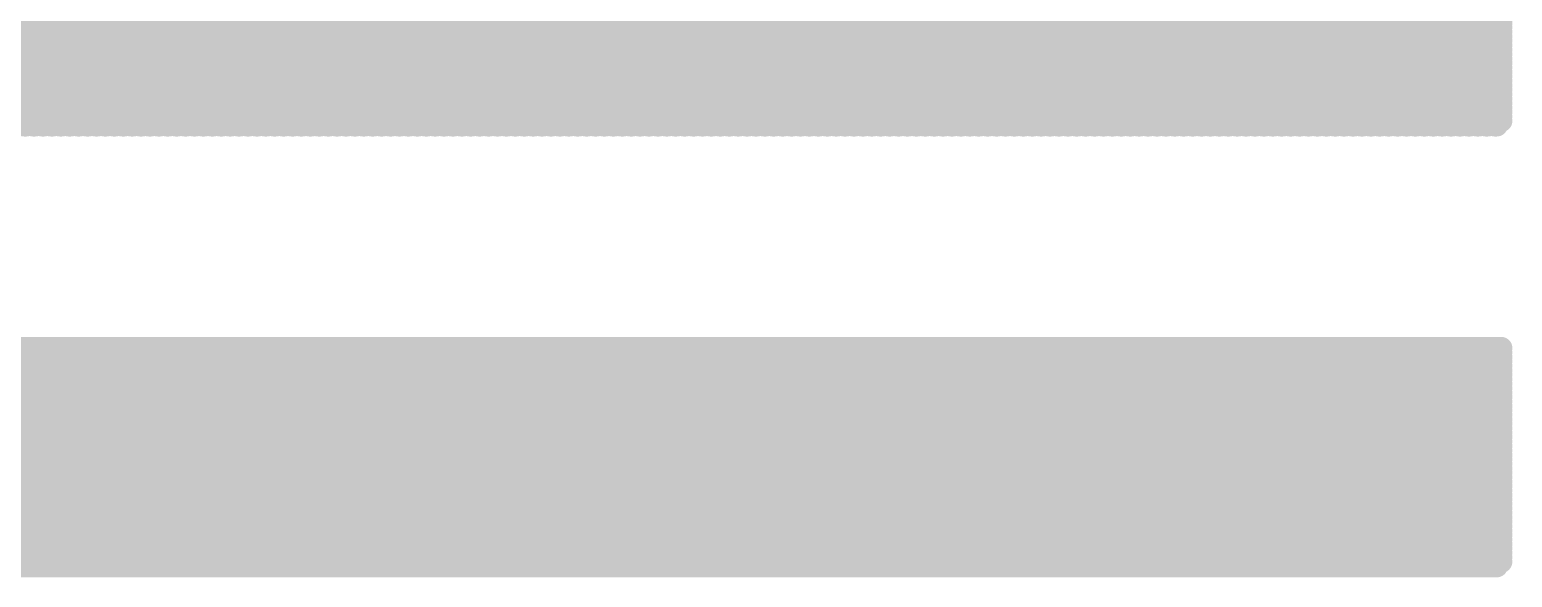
# Model space of a CAD drawing. Extents: x 0 to 224, y 0 to 219.
# Drawn here: x 17.904 to 21.285, y 33.604 to 34.854 of the extents above; entities that cross this region are included whole.
import ezdxf

# ---------------------------------------------------------------- set-up
doc = ezdxf.new("R2010")
doc.units = 0
doc.layers.add('2D_LINE_26', color=5, linetype='CONTINUOUS')

# ---------------------------------------------------------------- blocks, each defined once
blk = doc.blocks.new('SMOOTH_0$0508')
at = {"const_width": 0.0254}
blk.add_lwpolyline([(-0.0127, 0, 1), (0.0127, 0, 1)], format="xyb", close=True, dxfattribs=at)
blk = doc.blocks.new('DRAWING_1')
at = {"layer": '2D_LINE_26', "const_width": 0.0508}
for points in [[(-1.64592, 4.39928), (7.76732, 4.39928)], [(-1.64592, 4.38912), (8.5598, 4.38912)], [(-1.64592, 4.37896), (8.5598, 4.37896)], [(7.78256, 4.39928), (7.78764, 4.39928)], [(7.83336, 4.39928), (7.83844, 4.39928)], [(7.85368, 4.39928), (8.5598, 4.39928)], [(-1.64592, 4.3688), (8.5598, 4.3688)], [(-1.64592, 4.35864), (8.5598, 4.35864)], [(-1.64592, 4.34848), (8.5598, 4.34848)], [(-1.64592, 4.33832), (8.5598, 4.33832)], [(-1.64592, 4.32816), (8.5598, 4.32816)], [(-1.64592, 4.318), (8.5598, 4.318)], [(-1.64592, 4.30784), (8.5598, 4.30784)], [(-1.64592, 4.29768), (8.5598, 4.29768)], [(-1.64592, 4.28752), (8.5598, 4.28752)], [(-1.64592, 4.27736), (8.5598, 4.27736)], [(-1.64592, 4.2672), (8.5598, 4.2672)], [(-1.64592, 4.25704), (8.5598, 4.25704)], [(-1.64592, 4.24688), (8.5598, 4.24688)], [(-1.64592, 4.23672), (8.5598, 4.23672)], [(-1.64592, 4.22656), (8.5598, 4.22656)], [(-1.64592, 4.2164), (8.5598, 4.2164)], [(-1.64592, 4.20624), (8.5598, 4.20624)], [(-1.64592, 4.19608), (8.5598, 4.19608)], [(-1.64592, 4.18592), (8.5598, 4.18592)], [(-1.64592, 4.17576), (8.5598, 4.17576)], [(-1.64592, 4.1656), (8.5598, 4.1656)], [(5.19176, 4.15544), (5.19684, 4.15544)], [(5.21208, 4.15544), (5.21716, 4.15544)], [(5.2324, 4.15544), (5.23748, 4.15544)], [(5.25272, 4.15544), (5.2578, 4.15544)], [(5.27304, 4.15544), (5.27812, 4.15544)], [(5.29336, 4.15544), (5.29844, 4.15544)], [(5.31368, 4.15544), (5.31876, 4.15544)], [(5.334, 4.15544), (5.33908, 4.15544)], [(5.35432, 4.15544), (5.3594, 4.15544)], [(5.37464, 4.15544), (5.37972, 4.15544)], [(5.39496, 4.15544), (5.40004, 4.15544)], [(5.41528, 4.15544), (5.42036, 4.15544)], [(5.4356, 4.15544), (5.44068, 4.15544)], [(5.45592, 4.15544), (5.461, 4.15544)], [(5.47624, 4.15544), (5.48132, 4.15544)], [(5.49656, 4.15544), (5.50164, 4.15544)], [(5.51688, 4.15544), (5.52196, 4.15544)], [(5.5372, 4.15544), (5.54228, 4.15544)], [(5.55752, 4.15544), (5.5626, 4.15544)], [(5.57784, 4.15544), (5.58292, 4.15544)], [(5.59816, 4.15544), (5.60324, 4.15544)], [(5.61848, 4.15544), (5.62356, 4.15544)], [(5.6388, 4.15544), (5.64388, 4.15544)], [(5.65912, 4.15544), (5.6642, 4.15544)], [(5.67944, 4.15544), (5.68452, 4.15544)], [(5.69976, 4.15544), (5.70484, 4.15544)], [(5.72008, 4.15544), (5.72516, 4.15544)], [(5.7404, 4.15544), (5.74548, 4.15544)], [(5.76072, 4.15544), (5.7658, 4.15544)], [(5.78104, 4.15544), (5.78612, 4.15544)], [(5.80136, 4.15544), (5.80644, 4.15544)], [(5.82168, 4.15544), (5.82676, 4.15544)], [(5.842, 4.15544), (5.84708, 4.15544)], [(5.86232, 4.15544), (5.8674, 4.15544)], [(5.88264, 4.15544), (5.88772, 4.15544)], [(5.90296, 4.15544), (5.90804, 4.15544)], [(5.92328, 4.15544), (5.92836, 4.15544)], [(5.9436, 4.15544), (5.94868, 4.15544)], [(5.96392, 4.15544), (5.969, 4.15544)], [(5.98424, 4.15544), (5.98932, 4.15544)], [(6.00456, 4.15544), (6.00964, 4.15544)], [(6.02488, 4.15544), (6.02996, 4.15544)], [(6.0452, 4.15544), (6.05028, 4.15544)], [(6.06552, 4.15544), (6.0706, 4.15544)], [(6.08584, 4.15544), (6.09092, 4.15544)], [(6.10616, 4.15544), (6.11124, 4.15544)], [(6.12648, 4.15544), (6.13156, 4.15544)], [(6.1468, 4.15544), (6.15188, 4.15544)], [(6.16712, 4.15544), (6.1722, 4.15544)], [(6.18744, 4.15544), (6.19252, 4.15544)], [(6.20776, 4.15544), (6.21284, 4.15544)], [(6.22808, 4.15544), (6.23316, 4.15544)], [(6.2484, 4.15544), (6.25348, 4.15544)], [(6.26872, 4.15544), (6.2738, 4.15544)], [(6.28904, 4.15544), (6.29412, 4.15544)], [(6.30936, 4.15544), (6.31444, 4.15544)], [(6.32968, 4.15544), (6.33476, 4.15544)], [(6.35, 4.15544), (6.35508, 4.15544)], [(6.37032, 4.15544), (6.3754, 4.15544)], [(6.39064, 4.15544), (6.39572, 4.15544)], [(6.41096, 4.15544), (6.41604, 4.15544)], [(6.43128, 4.15544), (6.43636, 4.15544)], [(6.4516, 4.15544), (6.45668, 4.15544)], [(6.47192, 4.15544), (6.477, 4.15544)], [(6.49224, 4.15544), (6.49732, 4.15544)], [(6.51256, 4.15544), (6.51764, 4.15544)], [(6.53288, 4.15544), (6.53796, 4.15544)], [(6.5532, 4.15544), (6.55828, 4.15544)], [(6.57352, 4.15544), (6.5786, 4.15544)], [(6.59384, 4.15544), (6.59892, 4.15544)], [(6.61416, 4.15544), (6.61924, 4.15544)], [(6.63448, 4.15544), (6.63956, 4.15544)], [(6.6548, 4.15544), (6.65988, 4.15544)], [(6.67512, 4.15544), (6.6802, 4.15544)], [(6.69544, 4.15544), (6.70052, 4.15544)], [(6.71576, 4.15544), (6.72084, 4.15544)], [(6.73608, 4.15544), (6.74116, 4.15544)], [(6.7564, 4.15544), (6.76148, 4.15544)], [(6.77672, 4.15544), (6.7818, 4.15544)], [(6.79704, 4.15544), (6.80212, 4.15544)], [(6.81736, 4.15544), (6.82244, 4.15544)], [(6.83768, 4.15544), (6.84276, 4.15544)], [(6.858, 4.15544), (6.86308, 4.15544)], [(6.87832, 4.15544), (6.8834, 4.15544)], [(6.89864, 4.15544), (6.90372, 4.15544)], [(6.91896, 4.15544), (6.92404, 4.15544)], [(6.93928, 4.15544), (6.94436, 4.15544)], [(6.9596, 4.15544), (6.96468, 4.15544)], [(6.97992, 4.15544), (6.985, 4.15544)], [(7.00024, 4.15544), (7.00532, 4.15544)], [(7.02056, 4.15544), (7.02564, 4.15544)], [(7.04088, 4.15544), (7.04596, 4.15544)], [(7.0612, 4.15544), (7.06628, 4.15544)], [(7.08152, 4.15544), (7.0866, 4.15544)], [(7.10184, 4.15544), (7.10692, 4.15544)], [(7.12216, 4.15544), (7.12724, 4.15544)], [(7.14248, 4.15544), (7.14756, 4.15544)], [(7.1628, 4.15544), (7.16788, 4.15544)], [(7.18312, 4.15544), (7.1882, 4.15544)], [(7.20344, 4.15544), (7.20852, 4.15544)], [(7.22376, 4.15544), (7.22884, 4.15544)], [(7.24408, 4.15544), (7.24916, 4.15544)], [(7.2644, 4.15544), (7.26948, 4.15544)], [(7.28472, 4.15544), (7.2898, 4.15544)], [(7.30504, 4.15544), (7.31012, 4.15544)], [(7.32536, 4.15544), (7.33044, 4.15544)], [(7.34568, 4.15544), (7.35076, 4.15544)], [(7.366, 4.15544), (7.37108, 4.15544)], [(7.38632, 4.15544), (7.3914, 4.15544)], [(7.40664, 4.15544), (7.41172, 4.15544)], [(7.42696, 4.15544), (7.43204, 4.15544)], [(7.44728, 4.15544), (7.45236, 4.15544)], [(7.4676, 4.15544), (7.47268, 4.15544)], [(7.48792, 4.15544), (7.493, 4.15544)], [(7.50824, 4.15544), (7.51332, 4.15544)], [(7.52856, 4.15544), (7.53364, 4.15544)], [(7.54888, 4.15544), (7.55396, 4.15544)], [(7.5692, 4.15544), (7.57428, 4.15544)], [(7.58952, 4.15544), (7.5946, 4.15544)], [(7.60984, 4.15544), (7.61492, 4.15544)], [(7.63016, 4.15544), (7.63524, 4.15544)], [(7.65048, 4.15544), (7.65556, 4.15544)], [(7.6708, 4.15544), (7.67588, 4.15544)], [(7.69112, 4.15544), (7.6962, 4.15544)], [(7.71144, 4.15544), (7.71652, 4.15544)], [(7.73176, 4.15544), (7.73684, 4.15544)], [(7.75208, 4.15544), (7.75716, 4.15544)], [(7.7724, 4.15544), (7.77748, 4.15544)], [(7.79272, 4.15544), (7.7978, 4.15544)], [(7.81304, 4.15544), (7.81812, 4.15544)], [(7.83336, 4.15544), (7.83844, 4.15544)], [(7.85368, 4.15544), (7.85876, 4.15544)], [(7.874, 4.15544), (7.87908, 4.15544)], [(7.89432, 4.15544), (7.8994, 4.15544)], [(7.91464, 4.15544), (7.91972, 4.15544)], [(7.93496, 4.15544), (7.94004, 4.15544)], [(7.95528, 4.15544), (7.96036, 4.15544)], [(7.9756, 4.15544), (7.98068, 4.15544)], [(7.99592, 4.15544), (8.001, 4.15544)], [(8.01624, 4.15544), (8.02132, 4.15544)], [(8.03656, 4.15544), (8.04164, 4.15544)], [(8.05688, 4.15544), (8.06196, 4.15544)], [(8.0772, 4.15544), (8.08228, 4.15544)], [(8.09752, 4.15544), (8.1026, 4.15544)], [(8.11784, 4.15544), (8.12292, 4.15544)], [(8.13816, 4.15544), (8.14324, 4.15544)], [(8.15848, 4.15544), (8.16356, 4.15544)], [(8.1788, 4.15544), (8.18388, 4.15544)], [(8.19912, 4.15544), (8.2042, 4.15544)], [(8.21944, 4.15544), (8.22452, 4.15544)], [(8.23976, 4.15544), (8.24484, 4.15544)], [(8.26008, 4.15544), (8.26516, 4.15544)], [(8.2804, 4.15544), (8.28548, 4.15544)], [(8.30072, 4.15544), (8.3058, 4.15544)], [(8.32104, 4.15544), (8.32612, 4.15544)], [(8.34136, 4.15544), (8.34644, 4.15544)], [(8.36168, 4.15544), (8.36676, 4.15544)], [(8.382, 4.15544), (8.38708, 4.15544)], [(8.40232, 4.15544), (8.4074, 4.15544)], [(8.42264, 4.15544), (8.42772, 4.15544)], [(8.44296, 4.15544), (8.44804, 4.15544)], [(8.46328, 4.15544), (8.46836, 4.15544)], [(8.4836, 4.15544), (8.48868, 4.15544)], [(8.50392, 4.15544), (8.509, 4.15544)], [(8.52424, 4.15544), (8.52932, 4.15544)], [(8.54456, 4.15544), (8.54964, 4.15544)], [(-1.64592, 3.64744), (8.5598, 3.64744)], [(-1.64592, 3.63728), (8.5598, 3.63728)], [(-1.64592, 3.62712), (8.5598, 3.62712)], [(-1.64592, 3.61696), (8.5598, 3.61696)], [(-1.64592, 3.6068), (8.5598, 3.6068)], [(-1.64592, 3.59664), (8.5598, 3.59664)], [(-1.64592, 3.58648), (8.5598, 3.58648)], [(-1.64592, 3.57632), (8.5598, 3.57632)], [(-1.64592, 3.56616), (8.5598, 3.56616)], [(-1.64592, 3.556), (8.5598, 3.556)], [(-1.64592, 3.54584), (8.5598, 3.54584)], [(-1.64592, 3.53568), (8.5598, 3.53568)], [(-1.64592, 3.52552), (8.5598, 3.52552)], [(-1.64592, 3.51536), (8.5598, 3.51536)], [(-1.64592, 3.5052), (8.5598, 3.5052)], [(-1.64592, 3.49504), (8.5598, 3.49504)], [(-1.64592, 3.48488), (8.5598, 3.48488)], [(-1.64592, 3.47472), (8.5598, 3.47472)], [(-1.64592, 3.46456), (8.5598, 3.46456)], [(-1.64592, 3.4544), (8.5598, 3.4544)], [(-1.64592, 3.44424), (8.5598, 3.44424)], [(-1.64592, 3.43408), (8.5598, 3.43408)], [(-1.64592, 3.42392), (8.5598, 3.42392)], [(-1.64592, 3.41376), (8.5598, 3.41376)], [(-1.64592, 3.4036), (8.5598, 3.4036)], [(-1.64592, 3.39344), (8.5598, 3.39344)], [(-1.64592, 3.38328), (8.5598, 3.38328)], [(-1.64592, 3.37312), (8.5598, 3.37312)], [(-1.64592, 3.36296), (8.5598, 3.36296)], [(-1.64592, 3.3528), (8.5598, 3.3528)], [(-1.64592, 3.34264), (8.5598, 3.34264)], [(-1.64592, 3.33248), (8.5598, 3.33248)], [(-1.64592, 3.32232), (8.5598, 3.32232)], [(-1.64592, 3.31216), (8.5598, 3.31216)], [(-1.64592, 3.302), (8.5598, 3.302)], [(-1.64592, 3.29184), (8.5598, 3.29184)], [(-1.64592, 3.28168), (8.5598, 3.28168)], [(-1.64592, 3.27152), (8.5598, 3.27152)], [(-1.64592, 3.26136), (8.5598, 3.26136)], [(-1.64592, 3.2512), (8.5598, 3.2512)], [(-1.64592, 3.24104), (8.5598, 3.24104)], [(-1.64592, 3.23088), (8.5598, 3.23088)], [(-1.64592, 3.22072), (8.5598, 3.22072)], [(-1.64592, 3.21056), (8.5598, 3.21056)], [(-1.64592, 3.2004), (8.5598, 3.2004)], [(-1.64592, 3.19024), (8.5598, 3.19024)], [(-1.64592, 3.18008), (8.5598, 3.18008)], [(-1.64592, 3.16992), (8.5598, 3.16992)], [(-1.64592, 3.15976), (8.5598, 3.15976)], [(-1.64592, 3.1496), (8.54964, 3.1496)]]:
    blk.add_lwpolyline(points, dxfattribs=at)
at = {"layer": '2D_LINE_26'}
for p in [(7.76732, 4.39928), (7.78256, 4.39928), (7.78764, 4.39928), (7.83336, 4.39928), (7.83844, 4.39928), (7.85368, 4.39928), (8.5598, 4.39928), (8.5598, 4.38912), (8.5598, 4.37896), (8.5598, 4.3688), (8.5598, 4.35864), (8.5598, 4.34848), (8.5598, 4.33832), (8.5598, 4.32816), (8.5598, 4.318), (8.5598, 4.30784), (8.5598, 4.29768), (8.5598, 4.28752), (8.5598, 4.27736), (8.5598, 4.2672), (8.5598, 4.25704), (8.5598, 4.24688), (8.5598, 4.23672), (8.5598, 4.22656), (8.5598, 4.2164), (8.5598, 4.20624), (8.5598, 4.19608), (8.5598, 4.18592), (8.5598, 4.17576), (5.19176, 4.15544), (5.19684, 4.15544), (5.21208, 4.15544), (5.21716, 4.15544), (5.2324, 4.15544), (5.23748, 4.15544), (5.25272, 4.15544), (5.2578, 4.15544), (5.27304, 4.15544), (5.27812, 4.15544), (5.29336, 4.15544), (5.29844, 4.15544), (5.31368, 4.15544), (5.31876, 4.15544), (5.334, 4.15544), (5.33908, 4.15544), (5.35432, 4.15544), (5.3594, 4.15544), (5.37464, 4.15544), (5.37972, 4.15544), (5.39496, 4.15544), (5.40004, 4.15544), (5.41528, 4.15544), (5.42036, 4.15544), (5.4356, 4.15544), (5.44068, 4.15544), (5.45592, 4.15544), (5.461, 4.15544), (5.47624, 4.15544), (5.48132, 4.15544), (5.49656, 4.15544), (5.50164, 4.15544), (5.51688, 4.15544), (5.52196, 4.15544), (5.5372, 4.15544), (5.54228, 4.15544), (5.55752, 4.15544), (5.5626, 4.15544), (5.57784, 4.15544), (5.58292, 4.15544), (5.59816, 4.15544), (5.60324, 4.15544), (5.61848, 4.15544), (5.62356, 4.15544), (5.6388, 4.15544), (5.64388, 4.15544), (5.65912, 4.15544), (5.6642, 4.15544), (5.67944, 4.15544), (5.68452, 4.15544), (5.69976, 4.15544), (5.70484, 4.15544), (5.72008, 4.15544), (5.72516, 4.15544), (5.7404, 4.15544), (5.74548, 4.15544), (5.76072, 4.15544), (5.7658, 4.15544), (5.78104, 4.15544), (5.78612, 4.15544), (5.80136, 4.15544), (5.80644, 4.15544), (5.82168, 4.15544), (5.82676, 4.15544), (5.842, 4.15544), (5.84708, 4.15544), (5.86232, 4.15544), (5.8674, 4.15544), (5.88264, 4.15544), (5.88772, 4.15544), (5.90296, 4.15544), (5.90804, 4.15544), (5.92328, 4.15544), (5.92836, 4.15544), (5.9436, 4.15544), (5.94868, 4.15544), (5.96392, 4.15544), (5.969, 4.15544), (5.98424, 4.15544), (5.98932, 4.15544), (6.00456, 4.15544), (6.00964, 4.15544), (6.02488, 4.15544), (6.02996, 4.15544), (6.0452, 4.15544), (6.05028, 4.15544), (6.06552, 4.15544), (6.0706, 4.15544), (6.08584, 4.15544), (6.09092, 4.15544), (6.10616, 4.15544), (6.11124, 4.15544), (6.12648, 4.15544), (6.13156, 4.15544), (6.1468, 4.15544), (6.15188, 4.15544), (6.16712, 4.15544), (6.1722, 4.15544), (6.18744, 4.15544), (6.19252, 4.15544), (6.20776, 4.15544), (6.21284, 4.15544), (6.22808, 4.15544), (6.23316, 4.15544), (6.2484, 4.15544), (6.25348, 4.15544), (6.26872, 4.15544), (6.2738, 4.15544), (6.28904, 4.15544), (6.29412, 4.15544), (6.30936, 4.15544), (6.31444, 4.15544), (6.32968, 4.15544), (6.33476, 4.15544), (6.35, 4.15544), (6.35508, 4.15544), (6.37032, 4.15544), (6.3754, 4.15544), (6.39064, 4.15544), (6.39572, 4.15544), (6.41096, 4.15544), (6.41604, 4.15544), (6.43128, 4.15544), (6.43636, 4.15544), (6.4516, 4.15544), (6.45668, 4.15544), (6.47192, 4.15544), (6.477, 4.15544), (6.49224, 4.15544), (6.49732, 4.15544), (6.51256, 4.15544), (6.51764, 4.15544), (6.53288, 4.15544), (6.53796, 4.15544), (6.5532, 4.15544), (6.55828, 4.15544), (6.57352, 4.15544), (6.5786, 4.15544), (6.59384, 4.15544), (6.59892, 4.15544), (6.61416, 4.15544), (6.61924, 4.15544), (6.63448, 4.15544), (6.63956, 4.15544), (6.6548, 4.15544), (6.65988, 4.15544), (6.67512, 4.15544), (6.6802, 4.15544), (6.69544, 4.15544), (6.70052, 4.15544), (6.71576, 4.15544), (6.72084, 4.15544), (6.73608, 4.15544), (6.74116, 4.15544), (6.7564, 4.15544), (6.76148, 4.15544), (6.77672, 4.15544), (6.7818, 4.15544), (6.79704, 4.15544), (6.80212, 4.15544), (6.81736, 4.15544), (6.82244, 4.15544), (6.83768, 4.15544), (6.84276, 4.15544), (6.858, 4.15544), (6.86308, 4.15544), (6.87832, 4.15544), (6.8834, 4.15544), (6.89864, 4.15544), (6.90372, 4.15544), (6.91896, 4.15544), (6.92404, 4.15544), (6.93928, 4.15544), (6.94436, 4.15544), (6.9596, 4.15544), (6.96468, 4.15544), (6.97992, 4.15544), (6.985, 4.15544), (7.00024, 4.15544), (7.00532, 4.15544), (7.02056, 4.15544), (7.02564, 4.15544), (7.04088, 4.15544), (7.04596, 4.15544), (7.0612, 4.15544), (7.06628, 4.15544), (7.08152, 4.15544), (7.0866, 4.15544), (7.10184, 4.15544), (7.10692, 4.15544), (7.12216, 4.15544), (7.12724, 4.15544), (7.14248, 4.15544), (7.14756, 4.15544), (7.1628, 4.15544), (7.16788, 4.15544), (7.18312, 4.15544), (7.1882, 4.15544), (7.20344, 4.15544), (7.20852, 4.15544), (7.22376, 4.15544), (7.22884, 4.15544), (7.24408, 4.15544), (7.24916, 4.15544), (7.2644, 4.15544), (7.26948, 4.15544), (7.28472, 4.15544), (7.2898, 4.15544), (7.30504, 4.15544), (7.31012, 4.15544), (7.32536, 4.15544), (7.33044, 4.15544), (7.34568, 4.15544), (7.35076, 4.15544), (7.366, 4.15544), (7.37108, 4.15544), (7.38632, 4.15544), (7.3914, 4.15544), (7.40664, 4.15544), (7.41172, 4.15544), (7.42696, 4.15544), (7.43204, 4.15544), (7.44728, 4.15544), (7.45236, 4.15544), (7.4676, 4.15544), (7.47268, 4.15544), (7.48792, 4.15544), (7.493, 4.15544), (7.50824, 4.15544), (7.51332, 4.15544), (7.52856, 4.15544), (7.53364, 4.15544), (7.54888, 4.15544), (7.55396, 4.15544), (7.5692, 4.15544), (7.57428, 4.15544), (7.58952, 4.15544), (7.5946, 4.15544), (7.60984, 4.15544), (7.61492, 4.15544), (7.63016, 4.15544), (7.63524, 4.15544), (7.65048, 4.15544), (7.65556, 4.15544), (7.6708, 4.15544), (7.67588, 4.15544), (7.69112, 4.15544), (7.6962, 4.15544), (7.71144, 4.15544), (7.71652, 4.15544), (7.73176, 4.15544), (7.73684, 4.15544), (7.75208, 4.15544), (7.75716, 4.15544), (7.7724, 4.15544), (7.77748, 4.15544), (7.79272, 4.15544), (7.7978, 4.15544), (7.81304, 4.15544), (7.81812, 4.15544), (7.83336, 4.15544), (7.83844, 4.15544), (7.85368, 4.15544), (7.85876, 4.15544), (7.874, 4.15544), (7.87908, 4.15544), (7.89432, 4.15544), (7.8994, 4.15544), (7.91464, 4.15544), (7.91972, 4.15544), (7.93496, 4.15544), (7.94004, 4.15544), (7.95528, 4.15544), (7.96036, 4.15544), (7.9756, 4.15544), (7.98068, 4.15544), (7.99592, 4.15544), (8.001, 4.15544), (8.01624, 4.15544), (8.02132, 4.15544), (8.03656, 4.15544), (8.04164, 4.15544), (8.05688, 4.15544), (8.06196, 4.15544), (8.0772, 4.15544), (8.08228, 4.15544), (8.09752, 4.15544), (8.1026, 4.15544), (8.11784, 4.15544), (8.12292, 4.15544), (8.13816, 4.15544), (8.14324, 4.15544), (8.15848, 4.15544), (8.16356, 4.15544), (8.1788, 4.15544), (8.18388, 4.15544), (8.19912, 4.15544), (8.2042, 4.15544), (8.21944, 4.15544), (8.22452, 4.15544), (8.23976, 4.15544), (8.24484, 4.15544), (8.26008, 4.15544), (8.26516, 4.15544), (8.2804, 4.15544), (8.28548, 4.15544), (8.30072, 4.15544), (8.3058, 4.15544), (8.32104, 4.15544), (8.32612, 4.15544), (8.34136, 4.15544), (8.34644, 4.15544), (8.36168, 4.15544), (8.36676, 4.15544), (8.382, 4.15544), (8.38708, 4.15544), (8.40232, 4.15544), (8.4074, 4.15544), (8.42264, 4.15544), (8.42772, 4.15544), (8.44296, 4.15544), (8.44804, 4.15544), (8.46328, 4.15544), (8.46836, 4.15544), (8.4836, 4.15544), (8.48868, 4.15544), (8.50392, 4.15544), (8.509, 4.15544), (8.52424, 4.15544), (8.52932, 4.15544), (8.54456, 4.15544), (8.54964, 4.15544), (8.5598, 4.1656), (8.5598, 3.64744), (8.5598, 3.63728), (8.5598, 3.62712), (8.5598, 3.61696), (8.5598, 3.6068), (8.5598, 3.59664), (8.5598, 3.58648), (8.5598, 3.57632), (8.5598, 3.56616), (8.5598, 3.556), (8.5598, 3.54584), (8.5598, 3.53568), (8.5598, 3.52552), (8.5598, 3.51536), (8.5598, 3.5052), (8.5598, 3.49504), (8.5598, 3.48488), (8.5598, 3.47472), (8.5598, 3.46456), (8.5598, 3.4544), (8.5598, 3.44424), (8.5598, 3.43408), (8.5598, 3.42392), (8.5598, 3.41376), (8.5598, 3.4036), (8.5598, 3.39344), (8.5598, 3.38328), (8.5598, 3.37312), (8.5598, 3.36296), (8.5598, 3.3528), (8.5598, 3.34264), (8.5598, 3.33248), (8.5598, 3.32232), (8.5598, 3.31216), (8.5598, 3.302), (8.5598, 3.29184), (8.5598, 3.28168), (8.5598, 3.27152), (8.5598, 3.26136), (8.5598, 3.2512), (8.5598, 3.24104), (8.5598, 3.23088), (8.5598, 3.22072), (8.5598, 3.21056), (8.5598, 3.2004), (8.5598, 3.19024), (8.5598, 3.18008), (8.5598, 3.16992), (8.5598, 3.15976), (8.54964, 3.1496)]:
    blk.add_blockref('SMOOTH_0$0508', p, dxfattribs=at)

msp = doc.modelspace()

# ---------------------------------------------------------------- block references
msp.add_blockref('DRAWING_1', (12.7, 30.48))

doc.saveas('drawing.dxf')
